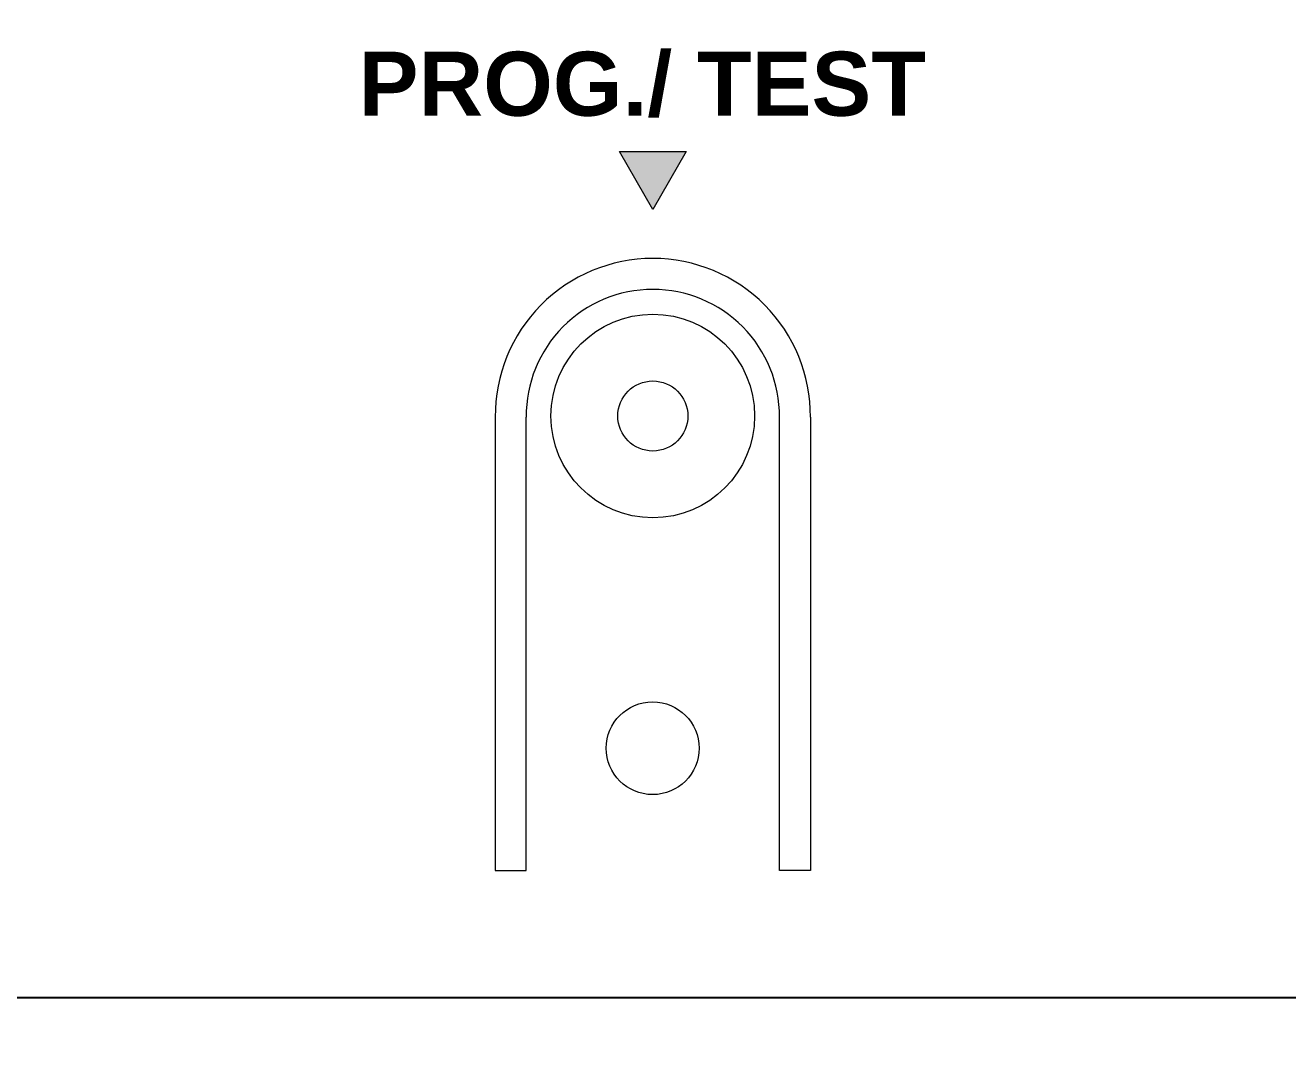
# Model space of a CAD drawing. Header units: millimetres. Extents: x -174 to 283928, y 1291 to 21053.
# Drawn here: x 9672.85 to 9697.47, y 20312.83 to 20332.72 of the extents above; entities that cross this region are included whole.
import ezdxf
from ezdxf.enums import TextEntityAlignment as Align

# ---------------------------------------------------------------- set-up
doc = ezdxf.new("R2010")
doc.units = ezdxf.units.MM
doc.layers.add('Enclosure', color=7, linetype='Continuous')
doc.layers.add('Serigraph', color=7, linetype='Continuous')
doc.styles.add('Arial', font='arial.ttf')
doc.styles.add('Arial Rounded', font='')
doc.styles.get('Arial Rounded').set_extended_font_data('Arial Rounded MT Bold')

# ---------------------------------------------------------------- blocks, each defined once
blk = doc.blocks.new('*U204')
at = {"ltscale": 2}
blk.add_lwpolyline([(0, 20), (0, -20), (839.99999645911, -20.00000000765696), (839.99999645911, 19.99999999234304), (0, 19.9999999996071)], dxfattribs=at)
blk = doc.blocks.new('ZIOMB16V3_ENCLOSURE')
at = {"layer": 'Enclosure'}
blk.add_line((140.9676025996122, -25.03291113746002), (0.967602599612178, -25.03291113746002), dxfattribs=at)
at = {"layer": 'Enclosure', "lineweight": 9}
for points in [[(67.89397135936167, -13.69960389623857), (67.89397135936167, -22.54418883815807), (68.49778246816976, -22.54418883815807), (68.49778247996244, -13.69960389623857)], [(74.04123383986268, -13.69960389623857), (74.04123383986268, -22.54418883815807), (73.4374227310546, -22.54418883815807), (73.43742271926192, -13.69960389623857)]]:
    blk.add_lwpolyline(points, dxfattribs=at)
for centre, radius in [((70.96760259961219, -13.67767593983872), 1.986127310598921), ((70.96816999822465, -13.6782427631194), 0.6831023214353465), ((70.96509687520074, -20.15990804505482), 0.9057641153867734)]:
    blk.add_circle(centre, radius, dxfattribs=at)
for centre, radius, start, end in [((70.96760259961212, -13.67767593983781), 3.073709458669156, 90.04670820428187, 180.4087536669767), ((70.96760259961223, -13.67767593983781), 3.073709458669156, 359.5912463330233, 89.95329179571814), ((70.96816999822465, -13.6782427631194), 2.470484923534017, 90.07127225223257, 180.5087599232379), ((70.9670352009997, -13.6782427631194), 2.470484923534017, 359.491240076762, 89.92872774776414)]:
    blk.add_arc(centre, radius, start, end, dxfattribs=at)
blk = doc.blocks.new('ZIOMB16V3_SERIGRAPH')
at = {"layer": 'Serigraph'}
blk.add_hatch(color=256, dxfattribs=at).paths.add_polyline_path([(70.65179220559365, -5.914985749100782), (70, -7.044297942511222), (69.34817251663026, -5.914985749100782)])
at = {"layer": 'Serigraph', "lineweight": 5}
for p, q in [((70, -7.044297942511222), (69.34817251663026, -5.914985749100782)), ((69.34817251663026, -5.914985749100782), (70.65179220559365, -5.914985749100782)), ((70.65179220559365, -5.914985749100782), (70, -7.044297942511222))]:
    blk.add_line(p, q, dxfattribs=at)
at = {"layer": 'Serigraph', "insert": (69.79596556587012, -4.609556078121061), "char_height": 1.25, "attachment_point": 5, "style": 'Arial Rounded'}
blk.add_mtext_dynamic_manual_height_columns('PROG./ TEST', width=11.04021141859937, gutter_width=12.5, heights=[0], dxfattribs=at)
blk = doc.blocks.new('ZIOMB16V3_ATT_DEF')
blk.add_wipeout([(0, 45), (140, 45), (140, -45), (0, -45)])
at = {"layer": 'Enclosure'}
blk.add_blockref('ZIOMB16V3_ENCLOSURE', (-0.967602599612178, 2.603530853353788), dxfattribs=at)
at = {"layer": 'Serigraph'}
blk.add_blockref('ZIOMB16V3_SERIGRAPH', (0, 0), dxfattribs=at)
at = {"color": 3, "style": 'Arial', "flags": 2}
blk.add_attdef('REFERENCE', text='', height=2.5, dxfattribs=at).set_placement((34.24719890203415, 28.94404266689094), align=Align.CENTER)
at = {"color": 3, "style": 'Arial'}
blk.add_attdef('PHYSICAL_ADD.', text='', height=2.5, dxfattribs=at).set_placement((108.2450141619074, 28.95918338258548), align=Align.CENTER)

msp = doc.modelspace()

# ---------------------------------------------------------------- block references
at = {"color": 1}
msp.add_blockref('*U204', (9321.852798085147, 20336.17217098424), dxfattribs=at)

# ---------------------------------------------------------------- next in the draw order: block references
msp.add_blockref('ZIOMB16V3_ATT_DEF', (9615.08683847154, 20336.17217098424))

doc.saveas('drawing.dxf')
